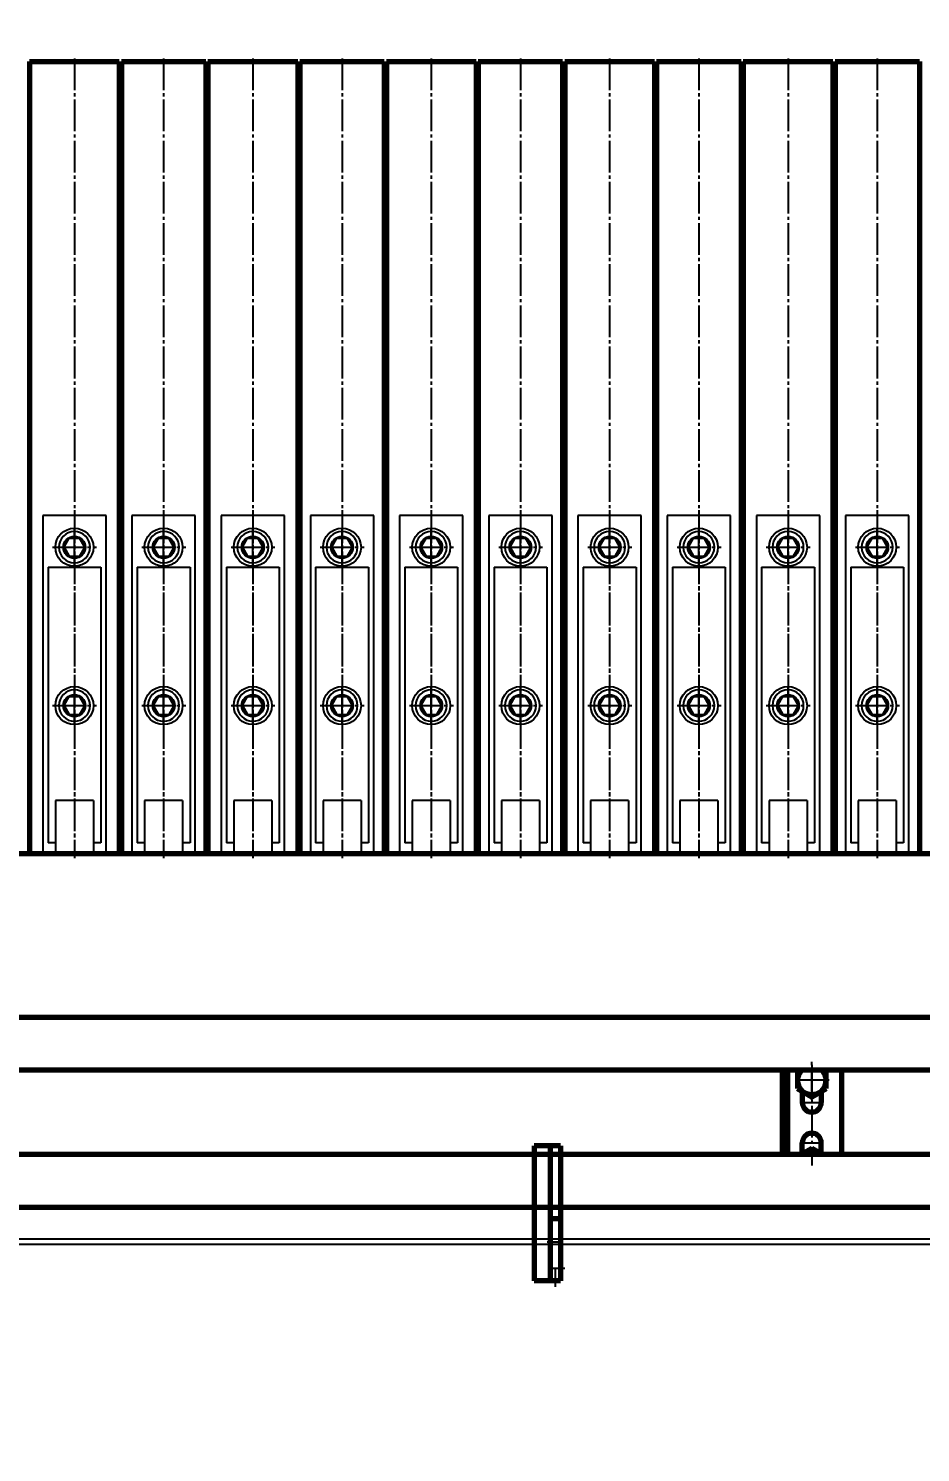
# Model space of a CAD drawing. Header units: millimetres. Extents: x -11880 to 11880, y -8400 to 8400.
# Drawn here: x -6780 to -5935, y 5032 to 6381 of the extents above; entities that cross this region are included whole.
import ezdxf

# ---------------------------------------------------------------- set-up
doc = ezdxf.new("R2010")
doc.units = ezdxf.units.MM
doc.linetypes.add('EB_DASH', pattern=[6, 3, -3])
doc.linetypes.add('EB_DASHDOT', pattern=[39, 30, -3, 3, -3])
for name, color, linetype, lineweight in [('CAXA0', 7, 'Continuous', 70), ('CAXA1', 1, 'EB_DASHDOT', 25), ('CAXA2', 6, 'EB_DASH', 25), ('CAXA3', 7, 'Continuous', 25), ('CAXA4', 3, 'Continuous', 25)]:
    doc.layers.add(name, color=color, linetype=linetype, lineweight=lineweight)
doc.styles.add('标准', font='', dxfattribs={"width": 0.667})
doc.styles.get('标准').set_extended_font_data('SimSun')
doc.dimstyles.new('标准', dxfattribs={"dimscale": 40, "dimtxt": 7, "dimasz": 4, "dimexe": 2, "dimexo": 0, "dimtad": 1, "dimdec": 1, "dimzin": 12, "dimdsep": 46, "dimtxsty": '标准', "dimcen": 0, "dimdle": 6, "dimaunit": 1, "dimazin": 2, "dimtfac": 1, "dimtdec": 3, "dimtmove": 0, "dimatfit": 3, "dimfxl": 1, "dimtolj": 1, "dimtzin": 0, "dimarcsym": 0})

# ---------------------------------------------------------------- blocks, each defined once
blk = doc.blocks.new('CAXBLOCK56', base_point=(-6736.5, 5599.2))
at = {"layer": 'CAXA2', "color": 6, "linetype": 'EB_DASHDOT', "lineweight": 25}
for p, q in [((-6736.5, 5924.2), (-6736.5, 5594.8)), ((-6757.1, 5889.2), (-6715.5, 5889.2)), ((-6757.1, 5739.2), (-6715.5, 5739.2))]:
    blk.add_line(p, q, dxfattribs=at)
at = {"layer": 'CAXA2', "color": 6, "linetype": 'Continuous', "lineweight": 25}
for p, q in [((-6766.5, 5919.2), (-6766.5, 5597.2)), ((-6706.5, 5919.2), (-6766.5, 5919.2)), ((-6706.5, 5597.2), (-6706.5, 5919.2)), ((-6746.3, 5889.2), (-6741.4, 5897.7)), ((-6741.4, 5897.7), (-6731.6, 5897.7)), ((-6736.5, 5871.3), (-6736.5, 5907)), ((-6726.7, 5889.2), (-6731.6, 5897.7)), ((-6726.7, 5889.2), (-6731.6, 5897.7)), ((-6746.3, 5889.2), (-6741.4, 5880.7)), ((-6726.7, 5889.2), (-6731.6, 5880.7)), ((-6761.5, 5870.2), (-6761.5, 5609.2)), ((-6761.5, 5870.2), (-6711.5, 5870.2)), ((-6741.4, 5880.7), (-6731.6, 5880.7)), ((-6711.5, 5870.2), (-6711.5, 5609.2)), ((-6746.3, 5739.2), (-6741.4, 5747.7)), ((-6741.4, 5747.7), (-6731.6, 5747.7)), ((-6736.5, 5721.3), (-6736.5, 5757)), ((-6726.7, 5739.2), (-6731.6, 5747.7)), ((-6726.7, 5739.2), (-6731.6, 5747.7)), ((-6746.3, 5739.2), (-6741.4, 5730.7)), ((-6726.7, 5739.2), (-6731.6, 5730.7)), ((-6741.4, 5730.7), (-6731.6, 5730.7)), ((-6754.5, 5649.2), (-6754.5, 5599.2)), ((-6718.5, 5649.2), (-6754.5, 5649.2)), ((-6718.5, 5649.2), (-6718.5, 5599.2)), ((-6754.5, 5609.2), (-6761.5, 5609.2)), ((-6718.5, 5599.2), (-6754.5, 5599.2)), ((-6711.5, 5609.2), (-6718.5, 5609.2))]:
    blk.add_line(p, q, dxfattribs=at)
for centre, radius in [((-6736.5, 5889.2), 18), ((-6736.5, 5889.2), 10.5), ((-6736.5, 5889.2), 9.81), ((-6736.5, 5739.2), 18), ((-6736.5, 5739.2), 18), ((-6736.5, 5739.2), 10.5), ((-6736.5, 5739.2), 10.5), ((-6736.5, 5739.2), 9.81)]:
    blk.add_circle(centre, radius, dxfattribs=at)
for centre, start, end in [((-6736.5, 5889.2), 0, 180), ((-6736.5, 5889.2), 180, 0), ((-6736.5, 5739.2), 0, 180), ((-6736.5, 5739.2), 180, 0)]:
    blk.add_arc(centre, 14.8, start, end, dxfattribs=at)
blk = doc.blocks.new('CAXBLOCK57', base_point=(-6652, 5599.2))
at = {"layer": 'CAXA2', "color": 6, "linetype": 'EB_DASHDOT', "lineweight": 25}
for p, q in [((-6652, 5924.2), (-6652, 5594.8)), ((-6672.6, 5889.2), (-6631, 5889.2)), ((-6672.6, 5739.2), (-6631, 5739.2))]:
    blk.add_line(p, q, dxfattribs=at)
at = {"layer": 'CAXA2', "color": 6, "linetype": 'Continuous', "lineweight": 25}
for p, q in [((-6682, 5919.2), (-6682, 5597.2)), ((-6622, 5919.2), (-6682, 5919.2)), ((-6622, 5597.2), (-6622, 5919.2)), ((-6661.8, 5889.2), (-6656.9, 5897.7)), ((-6656.9, 5897.7), (-6647.1, 5897.7)), ((-6652, 5871.3), (-6652, 5907)), ((-6642.2, 5889.2), (-6647.1, 5897.7)), ((-6642.2, 5889.2), (-6647.1, 5897.7)), ((-6661.8, 5889.2), (-6656.9, 5880.7)), ((-6642.2, 5889.2), (-6647.1, 5880.7)), ((-6677, 5870.2), (-6677, 5609.2)), ((-6677, 5870.2), (-6627, 5870.2)), ((-6656.9, 5880.7), (-6647.1, 5880.7)), ((-6627, 5870.2), (-6627, 5609.2)), ((-6661.8, 5739.2), (-6656.9, 5747.7)), ((-6656.9, 5747.7), (-6647.1, 5747.7)), ((-6652, 5721.3), (-6652, 5757)), ((-6642.2, 5739.2), (-6647.1, 5747.7)), ((-6642.2, 5739.2), (-6647.1, 5747.7)), ((-6661.8, 5739.2), (-6656.9, 5730.7)), ((-6642.2, 5739.2), (-6647.1, 5730.7)), ((-6656.9, 5730.7), (-6647.1, 5730.7)), ((-6670, 5649.2), (-6670, 5599.2)), ((-6634, 5649.2), (-6670, 5649.2)), ((-6634, 5649.2), (-6634, 5599.2)), ((-6670, 5609.2), (-6677, 5609.2)), ((-6634, 5599.2), (-6670, 5599.2)), ((-6627, 5609.2), (-6634, 5609.2))]:
    blk.add_line(p, q, dxfattribs=at)
for centre, radius in [((-6652, 5889.2), 18), ((-6652, 5889.2), 10.5), ((-6652, 5889.2), 9.81), ((-6652, 5739.2), 18), ((-6652, 5739.2), 18), ((-6652, 5739.2), 10.5), ((-6652, 5739.2), 10.5), ((-6652, 5739.2), 9.81)]:
    blk.add_circle(centre, radius, dxfattribs=at)
for centre, start, end in [((-6652, 5889.2), 0, 180), ((-6652, 5889.2), 180, 0), ((-6652, 5739.2), 0, 180), ((-6652, 5739.2), 180, 0)]:
    blk.add_arc(centre, 14.8, start, end, dxfattribs=at)
blk = doc.blocks.new('CAXBLOCK58', base_point=(-6567.5, 5599.2))
at = {"layer": 'CAXA2', "color": 6, "linetype": 'EB_DASHDOT', "lineweight": 25}
for p, q in [((-6567.5, 5924.2), (-6567.5, 5594.8)), ((-6588.1, 5889.2), (-6546.5, 5889.2)), ((-6588.1, 5739.2), (-6546.5, 5739.2))]:
    blk.add_line(p, q, dxfattribs=at)
at = {"layer": 'CAXA2', "color": 6, "linetype": 'Continuous', "lineweight": 25}
for p, q in [((-6597.5, 5919.2), (-6597.5, 5597.2)), ((-6537.5, 5919.2), (-6597.5, 5919.2)), ((-6537.5, 5597.2), (-6537.5, 5919.2)), ((-6577.3, 5889.2), (-6572.4, 5897.7)), ((-6572.4, 5897.7), (-6562.6, 5897.7)), ((-6567.5, 5871.3), (-6567.5, 5907)), ((-6557.7, 5889.2), (-6562.6, 5897.7)), ((-6557.7, 5889.2), (-6562.6, 5897.7)), ((-6577.3, 5889.2), (-6572.4, 5880.7)), ((-6557.7, 5889.2), (-6562.6, 5880.7)), ((-6592.5, 5870.2), (-6592.5, 5609.2)), ((-6592.5, 5870.2), (-6542.5, 5870.2)), ((-6572.4, 5880.7), (-6562.6, 5880.7)), ((-6542.5, 5870.2), (-6542.5, 5609.2)), ((-6577.3, 5739.2), (-6572.4, 5747.7)), ((-6572.4, 5747.7), (-6562.6, 5747.7)), ((-6567.5, 5721.3), (-6567.5, 5757)), ((-6557.7, 5739.2), (-6562.6, 5747.7)), ((-6557.7, 5739.2), (-6562.6, 5747.7)), ((-6577.3, 5739.2), (-6572.4, 5730.7)), ((-6557.7, 5739.2), (-6562.6, 5730.7)), ((-6572.4, 5730.7), (-6562.6, 5730.7)), ((-6585.5, 5649.2), (-6585.5, 5599.2)), ((-6549.5, 5649.2), (-6585.5, 5649.2)), ((-6549.5, 5649.2), (-6549.5, 5599.2)), ((-6585.5, 5609.2), (-6592.5, 5609.2)), ((-6549.5, 5599.2), (-6585.5, 5599.2)), ((-6542.5, 5609.2), (-6549.5, 5609.2))]:
    blk.add_line(p, q, dxfattribs=at)
for centre, radius in [((-6567.5, 5889.2), 18), ((-6567.5, 5889.2), 10.5), ((-6567.5, 5889.2), 9.81), ((-6567.5, 5739.2), 18), ((-6567.5, 5739.2), 18), ((-6567.5, 5739.2), 10.5), ((-6567.5, 5739.2), 10.5), ((-6567.5, 5739.2), 9.81)]:
    blk.add_circle(centre, radius, dxfattribs=at)
for centre, start, end in [((-6567.5, 5889.2), 0, 180), ((-6567.5, 5889.2), 180, 0), ((-6567.5, 5739.2), 0, 180), ((-6567.5, 5739.2), 180, 0)]:
    blk.add_arc(centre, 14.8, start, end, dxfattribs=at)
blk = doc.blocks.new('CAXBLOCK59', base_point=(-6483, 5599.2))
at = {"layer": 'CAXA2', "color": 6, "linetype": 'EB_DASHDOT', "lineweight": 25}
for p, q in [((-6483, 5924.2), (-6483, 5594.8)), ((-6503.6, 5889.2), (-6462, 5889.2)), ((-6503.6, 5739.2), (-6462, 5739.2))]:
    blk.add_line(p, q, dxfattribs=at)
at = {"layer": 'CAXA2', "color": 6, "linetype": 'Continuous', "lineweight": 25}
for p, q in [((-6513, 5919.2), (-6513, 5597.2)), ((-6453, 5919.2), (-6513, 5919.2)), ((-6453, 5597.2), (-6453, 5919.2)), ((-6492.8, 5889.2), (-6487.9, 5897.7)), ((-6487.9, 5897.7), (-6478.1, 5897.7)), ((-6483, 5871.3), (-6483, 5907)), ((-6473.2, 5889.2), (-6478.1, 5897.7)), ((-6473.2, 5889.2), (-6478.1, 5897.7)), ((-6492.8, 5889.2), (-6487.9, 5880.7)), ((-6473.2, 5889.2), (-6478.1, 5880.7)), ((-6508, 5870.2), (-6508, 5609.2)), ((-6508, 5870.2), (-6458, 5870.2)), ((-6487.9, 5880.7), (-6478.1, 5880.7)), ((-6458, 5870.2), (-6458, 5609.2)), ((-6492.8, 5739.2), (-6487.9, 5747.7)), ((-6487.9, 5747.7), (-6478.1, 5747.7)), ((-6483, 5721.3), (-6483, 5757)), ((-6473.2, 5739.2), (-6478.1, 5747.7)), ((-6473.2, 5739.2), (-6478.1, 5747.7)), ((-6492.8, 5739.2), (-6487.9, 5730.7)), ((-6473.2, 5739.2), (-6478.1, 5730.7)), ((-6487.9, 5730.7), (-6478.1, 5730.7)), ((-6501, 5649.2), (-6501, 5599.2)), ((-6465, 5649.2), (-6501, 5649.2)), ((-6465, 5649.2), (-6465, 5599.2)), ((-6501, 5609.2), (-6508, 5609.2)), ((-6465, 5599.2), (-6501, 5599.2)), ((-6458, 5609.2), (-6465, 5609.2))]:
    blk.add_line(p, q, dxfattribs=at)
for centre, radius in [((-6483, 5889.2), 18), ((-6483, 5889.2), 10.5), ((-6483, 5889.2), 9.81), ((-6483, 5739.2), 18), ((-6483, 5739.2), 18), ((-6483, 5739.2), 10.5), ((-6483, 5739.2), 10.5), ((-6483, 5739.2), 9.81)]:
    blk.add_circle(centre, radius, dxfattribs=at)
for centre, start, end in [((-6483, 5889.2), 0, 180), ((-6483, 5889.2), 180, 0), ((-6483, 5739.2), 0, 180), ((-6483, 5739.2), 180, 0)]:
    blk.add_arc(centre, 14.8, start, end, dxfattribs=at)
blk = doc.blocks.new('CAXBLOCK60', base_point=(-6398.5, 5599.2))
at = {"layer": 'CAXA2', "color": 6, "linetype": 'EB_DASHDOT', "lineweight": 25}
for p, q in [((-6398.5, 5924.2), (-6398.5, 5594.8)), ((-6419.1, 5889.2), (-6377.5, 5889.2)), ((-6419.1, 5739.2), (-6377.5, 5739.2))]:
    blk.add_line(p, q, dxfattribs=at)
at = {"layer": 'CAXA2', "color": 6, "linetype": 'Continuous', "lineweight": 25}
for p, q in [((-6428.5, 5919.2), (-6428.5, 5597.2)), ((-6368.5, 5919.2), (-6428.5, 5919.2)), ((-6368.5, 5597.2), (-6368.5, 5919.2)), ((-6408.3, 5889.2), (-6403.4, 5897.7)), ((-6403.4, 5897.7), (-6393.6, 5897.7)), ((-6398.5, 5871.3), (-6398.5, 5907)), ((-6388.7, 5889.2), (-6393.6, 5897.7)), ((-6388.7, 5889.2), (-6393.6, 5897.7)), ((-6408.3, 5889.2), (-6403.4, 5880.7)), ((-6388.7, 5889.2), (-6393.6, 5880.7)), ((-6423.5, 5870.2), (-6423.5, 5609.2)), ((-6423.5, 5870.2), (-6373.5, 5870.2)), ((-6403.4, 5880.7), (-6393.6, 5880.7)), ((-6373.5, 5870.2), (-6373.5, 5609.2)), ((-6408.3, 5739.2), (-6403.4, 5747.7)), ((-6403.4, 5747.7), (-6393.6, 5747.7)), ((-6398.5, 5721.3), (-6398.5, 5757)), ((-6388.7, 5739.2), (-6393.6, 5747.7)), ((-6388.7, 5739.2), (-6393.6, 5747.7)), ((-6408.3, 5739.2), (-6403.4, 5730.7)), ((-6388.7, 5739.2), (-6393.6, 5730.7)), ((-6403.4, 5730.7), (-6393.6, 5730.7)), ((-6416.5, 5649.2), (-6416.5, 5599.2)), ((-6380.5, 5649.2), (-6416.5, 5649.2)), ((-6380.5, 5649.2), (-6380.5, 5599.2)), ((-6416.5, 5609.2), (-6423.5, 5609.2)), ((-6380.5, 5599.2), (-6416.5, 5599.2)), ((-6373.5, 5609.2), (-6380.5, 5609.2))]:
    blk.add_line(p, q, dxfattribs=at)
for centre, radius in [((-6398.5, 5889.2), 18), ((-6398.5, 5889.2), 10.5), ((-6398.5, 5889.2), 9.81), ((-6398.5, 5739.2), 18), ((-6398.5, 5739.2), 18), ((-6398.5, 5739.2), 10.5), ((-6398.5, 5739.2), 10.5), ((-6398.5, 5739.2), 9.81)]:
    blk.add_circle(centre, radius, dxfattribs=at)
for centre, start, end in [((-6398.5, 5889.2), 0, 180), ((-6398.5, 5889.2), 180, 0), ((-6398.5, 5739.2), 0, 180), ((-6398.5, 5739.2), 180, 0)]:
    blk.add_arc(centre, 14.8, start, end, dxfattribs=at)
blk = doc.blocks.new('CAXBLOCK61', base_point=(-6314, 5599.2))
at = {"layer": 'CAXA2', "color": 6, "linetype": 'EB_DASHDOT', "lineweight": 25}
for p, q in [((-6314, 5924.2), (-6314, 5594.8)), ((-6334.6, 5889.2), (-6293, 5889.2)), ((-6334.6, 5739.2), (-6293, 5739.2))]:
    blk.add_line(p, q, dxfattribs=at)
at = {"layer": 'CAXA2', "color": 6, "linetype": 'Continuous', "lineweight": 25}
for p, q in [((-6344, 5919.2), (-6344, 5597.2)), ((-6284, 5919.2), (-6344, 5919.2)), ((-6284, 5597.2), (-6284, 5919.2)), ((-6323.8, 5889.2), (-6318.9, 5897.7)), ((-6318.9, 5897.7), (-6309.1, 5897.7)), ((-6314, 5871.3), (-6314, 5907)), ((-6304.2, 5889.2), (-6309.1, 5897.7)), ((-6304.2, 5889.2), (-6309.1, 5897.7)), ((-6323.8, 5889.2), (-6318.9, 5880.7)), ((-6304.2, 5889.2), (-6309.1, 5880.7)), ((-6339, 5870.2), (-6339, 5609.2)), ((-6339, 5870.2), (-6289, 5870.2)), ((-6318.9, 5880.7), (-6309.1, 5880.7)), ((-6289, 5870.2), (-6289, 5609.2)), ((-6323.8, 5739.2), (-6318.9, 5747.7)), ((-6318.9, 5747.7), (-6309.1, 5747.7)), ((-6314, 5721.3), (-6314, 5757)), ((-6304.2, 5739.2), (-6309.1, 5747.7)), ((-6304.2, 5739.2), (-6309.1, 5747.7)), ((-6323.8, 5739.2), (-6318.9, 5730.7)), ((-6304.2, 5739.2), (-6309.1, 5730.7)), ((-6318.9, 5730.7), (-6309.1, 5730.7)), ((-6332, 5649.2), (-6332, 5599.2)), ((-6296, 5649.2), (-6332, 5649.2)), ((-6296, 5649.2), (-6296, 5599.2)), ((-6332, 5609.2), (-6339, 5609.2)), ((-6296, 5599.2), (-6332, 5599.2)), ((-6289, 5609.2), (-6296, 5609.2))]:
    blk.add_line(p, q, dxfattribs=at)
for centre, radius in [((-6314, 5889.2), 18), ((-6314, 5889.2), 10.5), ((-6314, 5889.2), 9.81), ((-6314, 5739.2), 18), ((-6314, 5739.2), 18), ((-6314, 5739.2), 10.5), ((-6314, 5739.2), 10.5), ((-6314, 5739.2), 9.81)]:
    blk.add_circle(centre, radius, dxfattribs=at)
for centre, start, end in [((-6314, 5889.2), 0, 180), ((-6314, 5889.2), 180, 0), ((-6314, 5739.2), 0, 180), ((-6314, 5739.2), 180, 0)]:
    blk.add_arc(centre, 14.8, start, end, dxfattribs=at)
blk = doc.blocks.new('CAXBLOCK62', base_point=(-6229.5, 5599.2))
at = {"layer": 'CAXA2', "color": 6, "linetype": 'EB_DASHDOT', "lineweight": 25}
for p, q in [((-6229.5, 5924.2), (-6229.5, 5594.8)), ((-6250.1, 5889.2), (-6208.5, 5889.2)), ((-6250.1, 5739.2), (-6208.5, 5739.2))]:
    blk.add_line(p, q, dxfattribs=at)
at = {"layer": 'CAXA2', "color": 6, "linetype": 'Continuous', "lineweight": 25}
for p, q in [((-6259.5, 5919.2), (-6259.5, 5597.2)), ((-6199.5, 5919.2), (-6259.5, 5919.2)), ((-6199.5, 5597.2), (-6199.5, 5919.2)), ((-6239.3, 5889.2), (-6234.4, 5897.7)), ((-6234.4, 5897.7), (-6224.6, 5897.7)), ((-6229.5, 5871.3), (-6229.5, 5907)), ((-6219.7, 5889.2), (-6224.6, 5897.7)), ((-6219.7, 5889.2), (-6224.6, 5897.7)), ((-6239.3, 5889.2), (-6234.4, 5880.7)), ((-6219.7, 5889.2), (-6224.6, 5880.7)), ((-6254.5, 5870.2), (-6254.5, 5609.2)), ((-6254.5, 5870.2), (-6204.5, 5870.2)), ((-6234.4, 5880.7), (-6224.6, 5880.7)), ((-6204.5, 5870.2), (-6204.5, 5609.2)), ((-6239.3, 5739.2), (-6234.4, 5747.7)), ((-6234.4, 5747.7), (-6224.6, 5747.7)), ((-6229.5, 5721.3), (-6229.5, 5757)), ((-6219.7, 5739.2), (-6224.6, 5747.7)), ((-6219.7, 5739.2), (-6224.6, 5747.7)), ((-6239.3, 5739.2), (-6234.4, 5730.7)), ((-6219.7, 5739.2), (-6224.6, 5730.7)), ((-6234.4, 5730.7), (-6224.6, 5730.7)), ((-6247.5, 5649.2), (-6247.5, 5599.2)), ((-6211.5, 5649.2), (-6247.5, 5649.2)), ((-6211.5, 5649.2), (-6211.5, 5599.2)), ((-6247.5, 5609.2), (-6254.5, 5609.2)), ((-6211.5, 5599.2), (-6247.5, 5599.2)), ((-6204.5, 5609.2), (-6211.5, 5609.2))]:
    blk.add_line(p, q, dxfattribs=at)
for centre, radius in [((-6229.5, 5889.2), 18), ((-6229.5, 5889.2), 10.5), ((-6229.5, 5889.2), 9.81), ((-6229.5, 5739.2), 18), ((-6229.5, 5739.2), 18), ((-6229.5, 5739.2), 10.5), ((-6229.5, 5739.2), 10.5), ((-6229.5, 5739.2), 9.81)]:
    blk.add_circle(centre, radius, dxfattribs=at)
for centre, start, end in [((-6229.5, 5889.2), 0, 180), ((-6229.5, 5889.2), 180, 0), ((-6229.5, 5739.2), 0, 180), ((-6229.5, 5739.2), 180, 0)]:
    blk.add_arc(centre, 14.8, start, end, dxfattribs=at)
blk = doc.blocks.new('CAXBLOCK63', base_point=(-6145, 5599.2))
at = {"layer": 'CAXA2', "color": 6, "linetype": 'EB_DASHDOT', "lineweight": 25}
for p, q in [((-6145, 5924.2), (-6145, 5594.8)), ((-6165.6, 5889.2), (-6124, 5889.2)), ((-6165.6, 5739.2), (-6124, 5739.2))]:
    blk.add_line(p, q, dxfattribs=at)
at = {"layer": 'CAXA2', "color": 6, "linetype": 'Continuous', "lineweight": 25}
for p, q in [((-6175, 5919.2), (-6175, 5597.2)), ((-6115, 5919.2), (-6175, 5919.2)), ((-6115, 5597.2), (-6115, 5919.2)), ((-6154.8, 5889.2), (-6149.9, 5897.7)), ((-6149.9, 5897.7), (-6140.1, 5897.7)), ((-6145, 5871.3), (-6145, 5907)), ((-6135.2, 5889.2), (-6140.1, 5897.7)), ((-6135.2, 5889.2), (-6140.1, 5897.7)), ((-6154.8, 5889.2), (-6149.9, 5880.7)), ((-6135.2, 5889.2), (-6140.1, 5880.7)), ((-6170, 5870.2), (-6170, 5609.2)), ((-6170, 5870.2), (-6120, 5870.2)), ((-6149.9, 5880.7), (-6140.1, 5880.7)), ((-6120, 5870.2), (-6120, 5609.2)), ((-6154.8, 5739.2), (-6149.9, 5747.7)), ((-6149.9, 5747.7), (-6140.1, 5747.7)), ((-6145, 5721.3), (-6145, 5757)), ((-6135.2, 5739.2), (-6140.1, 5747.7)), ((-6135.2, 5739.2), (-6140.1, 5747.7)), ((-6154.8, 5739.2), (-6149.9, 5730.7)), ((-6135.2, 5739.2), (-6140.1, 5730.7)), ((-6149.9, 5730.7), (-6140.1, 5730.7)), ((-6163, 5649.2), (-6163, 5599.2)), ((-6127, 5649.2), (-6163, 5649.2)), ((-6127, 5649.2), (-6127, 5599.2)), ((-6163, 5609.2), (-6170, 5609.2)), ((-6127, 5599.2), (-6163, 5599.2)), ((-6120, 5609.2), (-6127, 5609.2))]:
    blk.add_line(p, q, dxfattribs=at)
for centre, radius in [((-6145, 5889.2), 18), ((-6145, 5889.2), 10.5), ((-6145, 5889.2), 9.81), ((-6145, 5739.2), 18), ((-6145, 5739.2), 18), ((-6145, 5739.2), 10.5), ((-6145, 5739.2), 10.5), ((-6145, 5739.2), 9.81)]:
    blk.add_circle(centre, radius, dxfattribs=at)
for centre, start, end in [((-6145, 5889.2), 0, 180), ((-6145, 5889.2), 180, 0), ((-6145, 5739.2), 0, 180), ((-6145, 5739.2), 180, 0)]:
    blk.add_arc(centre, 14.8, start, end, dxfattribs=at)
blk = doc.blocks.new('CAXBLOCK64', base_point=(-6060.5, 5599.2))
at = {"layer": 'CAXA2', "color": 6, "linetype": 'EB_DASHDOT', "lineweight": 25}
for p, q in [((-6060.5, 5924.2), (-6060.5, 5594.8)), ((-6081.1, 5889.2), (-6039.5, 5889.2)), ((-6081.1, 5739.2), (-6039.5, 5739.2))]:
    blk.add_line(p, q, dxfattribs=at)
at = {"layer": 'CAXA2', "color": 6, "linetype": 'Continuous', "lineweight": 25}
for p, q in [((-6090.5, 5919.2), (-6090.5, 5597.2)), ((-6030.5, 5919.2), (-6090.5, 5919.2)), ((-6030.5, 5597.2), (-6030.5, 5919.2)), ((-6070.3, 5889.2), (-6065.4, 5897.7)), ((-6065.4, 5897.7), (-6055.6, 5897.7)), ((-6060.5, 5871.3), (-6060.5, 5907)), ((-6050.7, 5889.2), (-6055.6, 5897.7)), ((-6050.7, 5889.2), (-6055.6, 5897.7)), ((-6070.3, 5889.2), (-6065.4, 5880.7)), ((-6050.7, 5889.2), (-6055.6, 5880.7)), ((-6085.5, 5870.2), (-6085.5, 5609.2)), ((-6085.5, 5870.2), (-6035.5, 5870.2)), ((-6065.4, 5880.7), (-6055.6, 5880.7)), ((-6035.5, 5870.2), (-6035.5, 5609.2)), ((-6070.3, 5739.2), (-6065.4, 5747.7)), ((-6065.4, 5747.7), (-6055.6, 5747.7)), ((-6060.5, 5721.3), (-6060.5, 5757)), ((-6050.7, 5739.2), (-6055.6, 5747.7)), ((-6050.7, 5739.2), (-6055.6, 5747.7)), ((-6070.3, 5739.2), (-6065.4, 5730.7)), ((-6050.7, 5739.2), (-6055.6, 5730.7)), ((-6065.4, 5730.7), (-6055.6, 5730.7)), ((-6078.5, 5649.2), (-6078.5, 5599.2)), ((-6042.5, 5649.2), (-6078.5, 5649.2)), ((-6042.5, 5649.2), (-6042.5, 5599.2)), ((-6078.5, 5609.2), (-6085.5, 5609.2)), ((-6042.5, 5599.2), (-6078.5, 5599.2)), ((-6035.5, 5609.2), (-6042.5, 5609.2))]:
    blk.add_line(p, q, dxfattribs=at)
for centre, radius in [((-6060.5, 5889.2), 18), ((-6060.5, 5889.2), 10.5), ((-6060.5, 5889.2), 9.81), ((-6060.5, 5739.2), 18), ((-6060.5, 5739.2), 18), ((-6060.5, 5739.2), 10.5), ((-6060.5, 5739.2), 10.5), ((-6060.5, 5739.2), 9.81)]:
    blk.add_circle(centre, radius, dxfattribs=at)
for centre, start, end in [((-6060.5, 5889.2), 0, 180), ((-6060.5, 5889.2), 180, 0), ((-6060.5, 5739.2), 0, 180), ((-6060.5, 5739.2), 180, 0)]:
    blk.add_arc(centre, 14.8, start, end, dxfattribs=at)
blk = doc.blocks.new('CAXBLOCK65', base_point=(-5976, 5599.2))
at = {"layer": 'CAXA2', "color": 6, "linetype": 'EB_DASHDOT', "lineweight": 25}
for p, q in [((-5976, 5924.2), (-5976, 5594.8)), ((-5996.6, 5889.2), (-5955, 5889.2)), ((-5996.6, 5739.2), (-5955, 5739.2))]:
    blk.add_line(p, q, dxfattribs=at)
at = {"layer": 'CAXA2', "color": 6, "linetype": 'Continuous', "lineweight": 25}
for p, q in [((-6006, 5919.2), (-6006, 5597.2)), ((-5946, 5919.2), (-6006, 5919.2)), ((-5946, 5597.2), (-5946, 5919.2)), ((-5985.8, 5889.2), (-5980.9, 5897.7)), ((-5980.9, 5897.7), (-5971.1, 5897.7)), ((-5976, 5871.3), (-5976, 5907)), ((-5966.2, 5889.2), (-5971.1, 5897.7)), ((-5966.2, 5889.2), (-5971.1, 5897.7)), ((-5985.8, 5889.2), (-5980.9, 5880.7)), ((-5966.2, 5889.2), (-5971.1, 5880.7)), ((-6001, 5870.2), (-6001, 5609.2)), ((-6001, 5870.2), (-5951, 5870.2)), ((-5980.9, 5880.7), (-5971.1, 5880.7)), ((-5951, 5870.2), (-5951, 5609.2)), ((-5985.8, 5739.2), (-5980.9, 5747.7)), ((-5980.9, 5747.7), (-5971.1, 5747.7)), ((-5976, 5721.3), (-5976, 5757)), ((-5966.2, 5739.2), (-5971.1, 5747.7)), ((-5966.2, 5739.2), (-5971.1, 5747.7)), ((-5985.8, 5739.2), (-5980.9, 5730.7)), ((-5966.2, 5739.2), (-5971.1, 5730.7)), ((-5980.9, 5730.7), (-5971.1, 5730.7)), ((-5994, 5649.2), (-5994, 5599.2)), ((-5958, 5649.2), (-5994, 5649.2)), ((-5958, 5649.2), (-5958, 5599.2)), ((-5994, 5609.2), (-6001, 5609.2)), ((-5958, 5599.2), (-5994, 5599.2)), ((-5951, 5609.2), (-5958, 5609.2))]:
    blk.add_line(p, q, dxfattribs=at)
for centre, radius in [((-5976, 5889.2), 18), ((-5976, 5889.2), 10.5), ((-5976, 5889.2), 9.81), ((-5976, 5739.2), 18), ((-5976, 5739.2), 18), ((-5976, 5739.2), 10.5), ((-5976, 5739.2), 10.5), ((-5976, 5739.2), 9.81)]:
    blk.add_circle(centre, radius, dxfattribs=at)
for centre, start, end in [((-5976, 5889.2), 0, 180), ((-5976, 5889.2), 180, 0), ((-5976, 5739.2), 0, 180), ((-5976, 5739.2), 180, 0)]:
    blk.add_arc(centre, 14.8, start, end, dxfattribs=at)
blk = doc.blocks.new('*D171')
at = {"layer": 'CAXA4', "linetype": 'Continuous', "lineweight": 25}
for points in [[(-7426, 7254), (-7586, 7274), (-7586, 7234)], [(-7066, 7254), (-6906, 7274), (-6906, 7234)]]:
    blk.add_hatch(color=0, dxfattribs=at).paths.add_polyline_path(points, flags=0)
at = {"layer": 'CAXA4', "color": 0, "linetype": 'Continuous', "lineweight": 25}
for p, q in [((-7426, 4559.2), (-7426, 7334)), ((-7066, 4346.2), (-7066, 7334)), ((-6326.1, 7254), (-7666, 7254))]:
    blk.add_line(p, q, dxfattribs=at)
at = {"layer": 'CAXA4', "color": 0, "linetype": 'Continuous', "lineweight": 25, "insert": (-6779.9, 7662.6), "char_height": 280, "attachment_point": 1, "style": '标准'}
blk.add_mtext('\\fSimSun|b0|i0|p34;360', dxfattribs=at)
blk = doc.blocks.new('*D172')
at = {"layer": 'CAXA4', "linetype": 'Continuous', "lineweight": 25}
for points in [[(-7341, 6727.9), (-7501, 6747.9), (-7501, 6707.9)], [(-7066, 6727.9), (-6906, 6747.9), (-6906, 6707.9)]]:
    blk.add_hatch(color=0, dxfattribs=at).paths.add_polyline_path(points, flags=0)
at = {"layer": 'CAXA4', "color": 0, "linetype": 'Continuous', "lineweight": 25}
for p, q in [((-7341, 6359.2), (-7341, 6807.9)), ((-7066, 4352.2), (-7066, 6807.9)), ((-6326.1, 6727.9), (-7581, 6727.9))]:
    blk.add_line(p, q, dxfattribs=at)
at = {"layer": 'CAXA4', "color": 0, "linetype": 'Continuous', "lineweight": 25, "insert": (-6779.9, 7136.5), "char_height": 280, "attachment_point": 1, "style": '标准'}
blk.add_mtext('\\fSimSun|b0|i0|p34;275', dxfattribs=at)
blk = doc.blocks.new('CAXBLOCK171', base_point=(-6288.6, 5261.4))
at = {"layer": 'CAXA0', "linetype": 'Continuous', "lineweight": 70}
for p, q in [((-6276, 5322.1), (-6301, 5322.1)), ((-6301, 5322.1), (-6301, 5194.1)), ((-6286, 5322.1), (-6286, 5194.1)), ((-6276, 5322.1), (-6276, 5194.1)), ((-6276, 5253.1), (-6286, 5253.1)), ((-6276, 5194.1), (-6301, 5194.1))]:
    blk.add_line(p, q, dxfattribs=at)
at = {"layer": 'CAXA1', "linetype": 'EB_DASHDOT', "lineweight": 25}
for p, q in [((-6288.6, 5231.1), (-6274, 5231.1)), ((-6288.1, 5206.1), (-6272.1, 5206.1))]:
    blk.add_line(p, q, dxfattribs=at)
at = {"layer": 'CAXA1', "color": 1, "linetype": 'EB_DASHDOT', "lineweight": 25}
blk.add_line((-6281, 5205), (-6281, 5188.5), dxfattribs=at)

msp = doc.modelspace()

# ---------------------------------------------------------------- linework, layer by layer
at = {"layer": 'CAXA0', "linetype": 'Continuous', "lineweight": 70}
for p, q in [((-6779.03, 6349.15), (-6779.03, 5599.15)), ((-6779.03, 6349.15), (-6694.03, 6349.15)), ((-6694.03, 6349.15), (-6694.03, 5599.15)), ((-6692.03, 6349.15), (-6692.03, 5599.15)), ((-6692.03, 6349.15), (-6612.03, 6349.15)), ((-6612.03, 6349.15), (-6612.03, 5599.15)), ((-6612.03, 6349.15), (-6612.03, 5599.15)), ((-6610.03, 6349.15), (-6610.03, 5599.15)), ((-6610.03, 6349.15), (-6610.03, 5599.15)), ((-6610.03, 6349.15), (-6525.03, 6349.15)), ((-6525.03, 6349.15), (-6525.03, 5599.15)), ((-6523.03, 6349.15), (-6523.03, 5599.15)), ((-6523.03, 6349.15), (-6443.03, 6349.15)), ((-6443.03, 6349.15), (-6443.03, 5599.15)), ((-6443.03, 6349.15), (-6443.03, 5599.15)), ((-6441.03, 6349.15), (-6441.03, 5599.15)), ((-6441.03, 6349.15), (-6441.03, 5599.15)), ((-6441.03, 6349.15), (-6356.03, 6349.15)), ((-6356.03, 6349.15), (-6356.03, 5599.15)), ((-6354.03, 6349.15), (-6354.03, 5599.15)), ((-6354.03, 6349.15), (-6274.03, 6349.15)), ((-6274.03, 6349.15), (-6274.03, 5599.15)), ((-6274.03, 6349.15), (-6274.03, 5599.15)), ((-6272.03, 6349.15), (-6272.03, 5599.15)), ((-6272.03, 6349.15), (-6272.03, 5599.15)), ((-6272.03, 6349.15), (-6187.03, 6349.15)), ((-6187.03, 6349.15), (-6187.03, 5599.15)), ((-6185.03, 6349.15), (-6185.03, 5599.15)), ((-6185.03, 6349.15), (-6105.03, 6349.15)), ((-6105.03, 6349.15), (-6105.03, 5599.15)), ((-6105.03, 6349.15), (-6105.03, 5599.15)), ((-6103.03, 6349.15), (-6103.03, 5599.15)), ((-6103.03, 6349.15), (-6103.03, 5599.15)), ((-6103.03, 6349.15), (-6018.03, 6349.15)), ((-6018.03, 6349.15), (-6018.03, 5599.15)), ((-6016.03, 6349.15), (-6016.03, 5599.15)), ((-6016.03, 6349.15), (-5936.03, 6349.15)), ((-5936.03, 6349.15), (-5936.03, 5599.15)), ((-5936.03, 6349.15), (-5936.03, 5599.15)), ((-6779.03, 5599.15), (-6694.03, 5599.15)), ((-6692.03, 5599.15), (-6612.03, 5599.15)), ((-6610.03, 5599.15), (-6525.03, 5599.15)), ((-6523.03, 5599.15), (-6443.03, 5599.15)), ((-6441.03, 5599.15), (-6356.03, 5599.15)), ((-6354.03, 5599.15), (-6274.03, 5599.15)), ((-6272.03, 5599.15), (-6187.03, 5599.15)), ((-6185.03, 5599.15), (-6105.03, 5599.15)), ((-6103.03, 5599.15), (-6018.03, 5599.15)), ((-6016.03, 5599.15), (-5936.03, 5599.15)), ((-7276.03, 5444.11), (-2100.48, 5444.11)), ((-7276.03, 5394.11), (-2097.52, 5394.11)), ((-7276.03, 5314.11), (-2088.61, 5314.11)), ((-7276.03, 5264.11), (-2085.72, 5264.11))]:
    msp.add_line(p, q, dxfattribs=at)
at = {"layer": 'CAXA0'}
for p, q in [((-7726.03, 5599.15), (-2060.03, 5599.15)), ((-6048.04, 5394.11), (-6051.53, 5392.1)), ((-6051.53, 5392.1), (-6051.53, 5376.51)), ((-6024.53, 5392.1), (-6028.02, 5394.11)), ((-6024.53, 5376.51), (-6024.53, 5392.1)), ((-6051.53, 5376.51), (-6038.03, 5368.72)), ((-6038.03, 5368.72), (-6024.53, 5376.51)), ((-6038.03, 5319.51), (-6047.38, 5314.11)), ((-6028.69, 5314.11), (-6038.03, 5319.51))]:
    msp.add_line(p, q, dxfattribs=at)
at = {"layer": 'CAXA0', "color": 7, "linetype": 'Continuous', "lineweight": 70}
for p, q in [((-6066.03, 5394.11), (-6066.03, 5314.11)), ((-6061.03, 5394.11), (-6061.03, 5314.11)), ((-6010.03, 5394.11), (-6010.03, 5314.11)), ((-6066.03, 5371.11), (-6061.03, 5371.11)), ((-6047.03, 5374.24), (-6047.03, 5363.11)), ((-6029.03, 5374.24), (-6029.03, 5363.11)), ((-6047.03, 5314.11), (-6047.03, 5325.11)), ((-6029.03, 5314.11), (-6029.03, 5325.11))]:
    msp.add_line(p, q, dxfattribs=at)
at = {"layer": 'CAXA0'}
for centre, start, end in [((-6038.03, 5384.3), 133.40265, 46.59735), ((-6038.03, 5303.92), 49.02, 130.98)]:
    msp.add_arc(centre, 13.5, start, end, dxfattribs=at)
at = {"layer": 'CAXA0', "color": 7, "linetype": 'Continuous', "lineweight": 70}
for centre, start, end in [((-6038.03, 5363.11), 180, 0), ((-6038.03, 5325.11), 0, 180)]:
    msp.add_arc(centre, 9, start, end, dxfattribs=at)
at = {"layer": 'CAXA1', "linetype": 'EB_DASHDOT', "lineweight": 25}
for p, q in [((-6736.53, 6352.15), (-6736.53, 5596.15)), ((-6652.03, 6352.15), (-6652.03, 5596.15)), ((-6567.53, 6352.15), (-6567.53, 5596.15)), ((-6483.03, 6352.15), (-6483.03, 5596.15)), ((-6398.53, 6352.15), (-6398.53, 5596.15)), ((-6314.03, 6352.15), (-6314.03, 5596.15)), ((-6229.53, 6352.15), (-6229.53, 5596.15)), ((-6145.03, 6352.15), (-6145.03, 5596.15)), ((-6060.53, 6352.15), (-6060.53, 5596.15)), ((-5976.03, 6352.15), (-5976.03, 5596.15)), ((-6038.03, 5365.72), (-6038.03, 5402.89)), ((-6021.53, 5384.3), (-6054.53, 5384.3))]:
    msp.add_line(p, q, dxfattribs=at)
at = {"layer": 'CAXA1', "color": 1, "linetype": 'EB_DASHDOT', "lineweight": 25}
for p, q in [((-6038.03, 5398.98), (-6038.03, 5303.53)), ((-6049.22, 5363.11), (-6027.07, 5363.11)), ((-6049.22, 5325.11), (-6027.07, 5325.11))]:
    msp.add_line(p, q, dxfattribs=at)
at = {"layer": 'CAXA3', "color": 3, "linetype": 'Continuous', "lineweight": 25}
for p, q in [((-1676.04, 5233.6), (-7066.03, 5233.6)), ((-1676.04, 5228.6), (-7066.03, 5228.6))]:
    msp.add_line(p, q, dxfattribs=at)

# ---------------------------------------------------------------- block references
at = {"layer": 'CAXA0', "linetype": 'Continuous', "lineweight": 70}
for name, p in [('CAXBLOCK56', (-6736.53, 5599.15)), ('CAXBLOCK57', (-6652.03, 5599.15)), ('CAXBLOCK58', (-6567.53, 5599.15)), ('CAXBLOCK59', (-6483.03, 5599.15)), ('CAXBLOCK60', (-6398.53, 5599.15)), ('CAXBLOCK61', (-6314.03, 5599.15)), ('CAXBLOCK62', (-6229.53, 5599.15)), ('CAXBLOCK63', (-6145.03, 5599.15)), ('CAXBLOCK64', (-6060.53, 5599.15)), ('CAXBLOCK65', (-5976.03, 5599.15)), ('CAXBLOCK171', (-6288.6, 5261.45))]:
    msp.add_blockref(name, p, dxfattribs=at)

# ---------------------------------------------------------------- dimensions: what is measured, and where the dimension line sits
at = {"layer": 'CAXA4', "linetype": 'Continuous', "lineweight": 70}
dim = msp.add_linear_dim(base=(-6560.04, 7253.96), p1=(-7066.03, 4346.15), p2=(-7426.03, 4559.15), angle=0, text='\\fSimSun;360', dimstyle='标准', dxfattribs=at)
dim.commit()
dim.dimension.update_dxf_attribs({"geometry": '*D171', "text_midpoint": (-6560.04, 7470.76)})
dim = msp.add_linear_dim(base=(-6560.04, 6727.89), p1=(-7066.03, 4352.15), p2=(-7341.03, 6359.15), text='\\fSimSun;275', dimstyle='标准', dxfattribs=at)
dim.commit()
dim.dimension.update_dxf_attribs({"geometry": '*D172', "text_midpoint": (-6560.04, 6944.69)})

doc.saveas('drawing.dxf')
